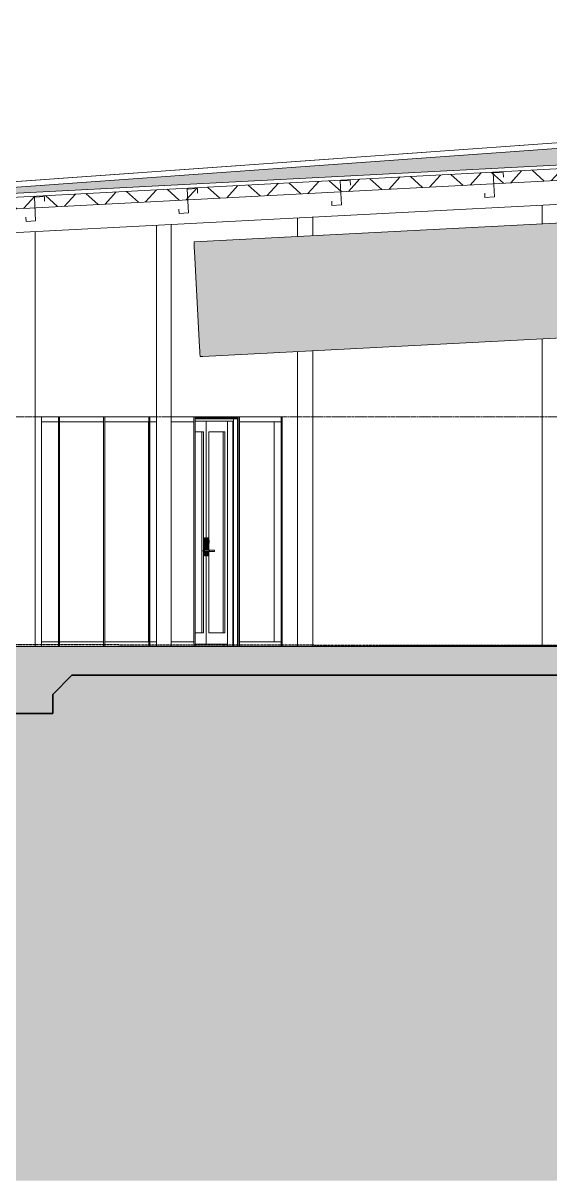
# Model space of a CAD drawing. Header units: millimetres. Extents: x 4237772 to 4686020, y -673 to 29459.
# Drawn here: x 4438824 to 4444325, y -382 to 11714 of the extents above; entities that cross this region are included whole.
import ezdxf

# ---------------------------------------------------------------- set-up
doc = ezdxf.new("R2010")
doc.units = ezdxf.units.MM
doc.linetypes.add('AEC_Center', pattern=[24, 12, -4, 4, -4])
doc.linetypes.add('Existing Ground', pattern=[4.5, 3, -1.5])
for name, color, linetype, lineweight in [('A-DETL', 90, 'Continuous', 18), ('A-DETL-GENF', 92, 'Continuous', 5), ('A-DOOR', 31, 'Continuous', 5), ('A-DOOR-FRAM', 31, 'Continuous', 5), ('A-DOOR-GLAZ', 31, 'Continuous', 5), ('A-FLOR', 192, 'Continuous', 5), ('A-FLOR-LEVL', 51, 'Continuous', 5), ('A-FLOR-PATT', 8, 'Continuous', 15), ('A-GENM', 13, 'Continuous', 5), ('A-GLAZ-CURT', 52, 'Continuous', 5), ('A-GLAZ-CWMG', 51, 'Continuous', 5), ('A-ROOF', 132, 'Continuous', 5), ('A-ROOF-PATT', 132, 'Continuous', 5), ('A-WALL', 113, 'Continuous', 5), ('S-COLS', 52, 'Continuous', 5)]:
    doc.layers.add(name, color=color, linetype=linetype, lineweight=lineweight)
pattern_1 = [(50, (4488880.5, 10654.8), (1457.472, -127.512), [152.4, -1676.4]), (355, (4488880.5, 10654.8), (-281.942, 1528.454), [121.92, -1341.12]), (100.451, (4489002, 10644.2), (1175.54, 1400.933), [129.52, -1424.72]), (46.184, (4488880.5, 11061.2), (2168.63, -336.34), [228.6, -2514.6]), (96.636, (4489061.3, 11033.2), (1899.22, 1979.42), [194.28, -2137.08]), (351.184, (4488880.5, 11061.2), (1899.24, 1979.4), [182.88, -2011.68]), (21, (4489083.7, 10959.6), (1212.915, -818.121), [152.4, -1676.4]), (326, (4489083.7, 10959.6), (494.417, 1473.504), [121.92, -1341.12]), (71.451, (4489184.8, 10891.4), (1707.337, 655.37), [129.52, -1424.72]), (37.5, (4488880.53, 10654.8), (24.7094, 676.44), [67.056, -1257.808, 67.056, -2640.584]), (37.5, (4488880.53, 10654.8), (24.7094, 676.44), [-1391.92, -1294.384, 67.056, -1279.144]), (7.5, (4488880.5, 10654.8), (534.558, 801.444), [67.056, -709.168, 67.056, -1740.408]), (7.5, (4488880.5, 10654.8), (534.558, 801.444), [-843.28, -1227.328, 67.056, -446.024]), (327.5, (4488427.4, 10654.8), (1084.7275, -45.831), [67.056, -440.944, 67.056, -3621.024]), (327.5, (4488427.4, 10654.8), (1084.7275, -45.831), [-575.056, -1517.904, 67.056, -2036.064]), (317.5, (4488224.2, 10654.8), (1185.035, 203.414), [67.056, -593.344, 67.056, -2479.04]), (317.5, (4488224.2, 10654.8), (1185.035, 203.414), [-727.456, -985.52, 67.056, -1426.464])]

# ---------------------------------------------------------------- blocks, each defined once
blk = doc.blocks.new('Mechanical - Condensers - Mechanical - Condensers-1249279-SECTION - GRIDS B1-B2')
at = {"layer": 'A-GENM'}
h = blk.add_hatch(color=256, dxfattribs=at)
h.paths.add_polyline_path([(4415037, 8330), (4436183, 9438), (4436183, 10891), (4436172, 10891), (4436172, 10439), (4414985, 9328), (4415005, 8948)])
h.paths.add_polyline_path([(4436717, 9466), (4437172, 9490), (4437172, 13590), (4461106, 13590), (4461106, 14590), (4437034, 14590), (4436717, 14562), (4436717, 9584)])
h.paths.add_polyline_path([(4436183, 10904), (4436183, 11333), (4436172, 11333), (4436172, 10904)])
h.paths.add_polyline_path([(4436183, 11345), (4436183, 14590), (4436172, 14590), (4436172, 11345)])
h.paths.add_polyline_path([(4475116, 13590), (4477374, 13590), (4477374, 14590), (4461306, 14590), (4461306, 13590), (4474992, 13590)])
blk.add_hatch(color=256, dxfattribs=at).paths.add_polyline_path([(4414985, 9328), (4436172, 10439), (4436075, 10534), (4414982, 9426), (4414982, 9415), (4414984, 9354)])
h = blk.add_hatch(color=256, dxfattribs=at)
h.paths.add_polyline_path([(4415045, 8230), (4436183, 9338), (4436183, 9438), (4415037, 8330), (4415044, 8233)])
h.paths.add_polyline_path([(4436717, 9366), (4437275, 9395), (4437251, 9416), (4437172, 9490), (4436717, 9466), (4436717, 9369)])
for p, q in [((4436075, 10534), (4414983, 9428)), ((4415037, 8330), (4414985, 9328)), ((4415072, 8230), (4436183, 9337)), ((4415072, 8230), (4415045, 8230))]:
    blk.add_line(p, q, dxfattribs=at)
for centre, start_param, end_param in [((4414988, 9328), 0, 1.569408), ((4415040, 8330), 1.569408, 3.140204)]:
    blk.add_ellipse(centre, major_axis=(-5.2, 99.9), ratio=0.026482, start_param=start_param, end_param=end_param, dxfattribs=at)
blk = doc.blocks.new('X_Door-Panel-Hinge-Standard - Standard-V303-SECTION - GRIDS B1-B2')
at = {"layer": 'A-DOOR'}
for p, q in [((4415107, 7555), (4415107, 6311)), ((4414991, 7445), (4415078, 7445)), ((4415078, 7445), (4415078, 5345)), ((4415107, 6306), (4415107, 6303)), ((4415107, 6281), (4415107, 6207)), ((4415107, 6191), (4415107, 5225)), ((4415078, 5345), (4414991, 5345)), ((4415107, 5225), (4414991, 5225))]:
    blk.add_line(p, q, dxfattribs=at)
at = {"layer": 'A-DOOR-GLAZ'}
blk.add_line((4415063, 5345), (4415063, 7445), dxfattribs=at)
blk = doc.blocks.new('X_Door-Panel-Hinge-Standard - Standard-V304-SECTION - GRIDS B1-B2')
at = {"layer": 'A-DOOR'}
for p, q in [((4415107, 6309), (4415107, 7555)), ((4415136, 6311), (4415136, 7445)), ((4415136, 7445), (4415301, 7445)), ((4415301, 7445), (4415301, 5345)), ((4415107, 6207), (4415107, 6283)), ((4415107, 5225), (4415107, 6191)), ((4415136, 6207), (4415136, 6281)), ((4415136, 5345), (4415136, 6191)), ((4415301, 5345), (4415136, 5345)), ((4415329, 5225), (4415107, 5225))]:
    blk.add_line(p, q, dxfattribs=at)
at = {"layer": 'A-DOOR-GLAZ'}
blk.add_line((4415286, 5345), (4415286, 7445), dxfattribs=at)
blk = doc.blocks.new('X_Door-Frame-Wood - Standard-2885437-SECTION - GRIDS B1-B2')
at = {"layer": 'A-DOOR-FRAM'}
for p, q in [((4415440, 7600), (4414991, 7600)), ((4414991, 7580), (4415435, 7580)), ((4414991, 7555), (4415385, 7555)), ((4415329, 5200), (4415329, 7555)), ((4415385, 7555), (4415385, 5200)), ((4415391, 5200), (4415391, 7580)), ((4415435, 7580), (4415435, 5200)), ((4415440, 5200), (4415440, 7600)), ((4415291, 5200), (4415291, 5225))]:
    blk.add_line(p, q, dxfattribs=at)
blk = doc.blocks.new('X_Door-Handle-Lockwood 4800 Series Lever - Standard-V305-SECTION - GRIDS B1-B2')
at = {"layer": 'A-DOOR'}
for p, q in [((4415101, 6335), (4415089, 6335)), ((4415089, 6335), (4415095, 6335)), ((4415089, 6207), (4415089, 6334)), ((4415107, 6313), (4415092, 6313)), ((4415100, 6334), (4415100, 6208)), ((4415106, 6335), (4415101, 6335)), ((4415101, 6291), (4415101, 6303)), ((4415104, 6303), (4415104, 6291)), ((4415107, 6311), (4415107, 6334)), ((4415107, 6303), (4415107, 6306)), ((4415109, 6291), (4415109, 6303)), ((4415087, 6208), (4415079, 6208)), ((4415079, 6192), (4415087, 6192)), ((4415089, 6198), (4415089, 6202)), ((4415089, 6151), (4415089, 6191)), ((4415092, 6281), (4415107, 6281)), ((4415100, 6208), (4415092, 6208)), ((4415092, 6192), (4415100, 6192)), ((4415100, 6191), (4415100, 6151)), ((4415112, 6208), (4415101, 6208)), ((4415101, 6192), (4415112, 6192)), ((4415107, 6207), (4415107, 6282)), ((4415107, 6151), (4415107, 6191)), ((4415132, 6208), (4415120, 6208)), ((4415120, 6192), (4415132, 6192)), ((4415089, 6150), (4415101, 6150)), ((4415095, 6150), (4415089, 6150)), ((4415101, 6150), (4415106, 6150))]:
    blk.add_line(p, q, dxfattribs=at)
at = {"layer": 'A-DOOR', "flags": 128}
for points in [[(4415120, 6208), (4415119, 6208), (4415119, 6208), (4415119, 6208), (4415118, 6208), (4415118, 6208), (4415117, 6208), (4415117, 6208), (4415116, 6208), (4415116, 6208), (4415115, 6208), (4415114, 6208), (4415114, 6208), (4415113, 6208), (4415112, 6208), (4415111, 6208), (4415111, 6208), (4415110, 6208), (4415109, 6208), (4415108, 6208), (4415107, 6208), (4415106, 6208), (4415105, 6208), (4415104, 6208), (4415103, 6208), (4415102, 6208), (4415101, 6208), (4415100, 6208), (4415099, 6208), (4415098, 6208), (4415097, 6208), (4415096, 6208), (4415095, 6208), (4415094, 6208), (4415092, 6208), (4415091, 6208), (4415090, 6208), (4415089, 6208), (4415088, 6208), (4415087, 6208), (4415087, 6208)], [(4415087, 6192), (4415088, 6192), (4415089, 6192), (4415090, 6192), (4415091, 6192), (4415092, 6192), (4415093, 6192), (4415094, 6192), (4415095, 6192), (4415097, 6192), (4415098, 6192), (4415099, 6192), (4415100, 6192), (4415101, 6192), (4415102, 6192), (4415103, 6192), (4415104, 6192), (4415105, 6192), (4415106, 6192), (4415107, 6192), (4415108, 6192), (4415109, 6192), (4415109, 6192), (4415110, 6192), (4415111, 6192), (4415112, 6192), (4415113, 6192), (4415113, 6192), (4415114, 6192), (4415115, 6192), (4415115, 6192), (4415116, 6192), (4415117, 6192), (4415117, 6192), (4415118, 6192), (4415118, 6192), (4415119, 6192), (4415119, 6192), (4415119, 6192), (4415120, 6192), (4415120, 6192)], [(4415112, 6208), (4415113, 6208), (4415114, 6208), (4415115, 6208), (4415116, 6208), (4415117, 6208), (4415118, 6208), (4415119, 6208), (4415120, 6208), (4415121, 6208), (4415122, 6208), (4415123, 6208), (4415124, 6208), (4415124, 6208), (4415125, 6208), (4415126, 6208), (4415127, 6208), (4415127, 6208), (4415128, 6208), (4415128, 6208), (4415129, 6208), (4415130, 6208), (4415130, 6208), (4415131, 6208), (4415131, 6208), (4415131, 6208), (4415132, 6208), (4415132, 6208), (4415132, 6208), (4415132, 6208), (4415133, 6208), (4415133, 6208), (4415133, 6208), (4415133, 6208)], [(4415133, 6192), (4415133, 6192), (4415133, 6192), (4415133, 6192), (4415132, 6192), (4415132, 6192), (4415132, 6192), (4415132, 6192), (4415131, 6192), (4415131, 6192), (4415131, 6192), (4415130, 6192), (4415130, 6192), (4415129, 6192), (4415129, 6192), (4415128, 6192), (4415127, 6192), (4415127, 6192), (4415126, 6192), (4415125, 6192), (4415125, 6192), (4415124, 6192), (4415123, 6192), (4415122, 6192), (4415121, 6192), (4415120, 6192), (4415119, 6192), (4415118, 6192), (4415117, 6192), (4415116, 6192), (4415116, 6192), (4415114, 6192), (4415113, 6192), (4415112, 6192), (4415112, 6192)], [(4415133, 6208), (4415133, 6208), (4415133, 6208), (4415133, 6208), (4415132, 6208), (4415132, 6208), (4415132, 6208), (4415132, 6208)], [(4415132, 6192), (4415132, 6192), (4415132, 6192), (4415133, 6192), (4415133, 6192), (4415133, 6192), (4415133, 6192)], [(4415133, 6208), (4415133, 6208), (4415133, 6208), (4415134, 6208), (4415134, 6208), (4415134, 6208), (4415135, 6208), (4415135, 6208), (4415135, 6208), (4415136, 6207), (4415136, 6207), (4415136, 6207), (4415136, 6207), (4415137, 6207), (4415137, 6207), (4415137, 6207), (4415137, 6206), (4415138, 6206), (4415138, 6206), (4415138, 6206), (4415138, 6206), (4415139, 6205), (4415139, 6205), (4415139, 6205), (4415139, 6205), (4415139, 6204), (4415140, 6204), (4415140, 6204), (4415140, 6203), (4415140, 6203), (4415140, 6203), (4415140, 6203), (4415140, 6202), (4415140, 6202), (4415141, 6202), (4415141, 6201), (4415141, 6201), (4415141, 6201), (4415141, 6200), (4415141, 6200), (4415141, 6200)], [(4415141, 6200), (4415141, 6200), (4415141, 6199), (4415141, 6199), (4415141, 6199), (4415141, 6198), (4415140, 6198), (4415140, 6198), (4415140, 6197), (4415140, 6197), (4415140, 6197), (4415140, 6197), (4415140, 6196), (4415140, 6196), (4415139, 6196), (4415139, 6195), (4415139, 6195), (4415139, 6195), (4415139, 6195), (4415139, 6194), (4415138, 6194), (4415138, 6194), (4415138, 6194), (4415138, 6194), (4415137, 6193), (4415137, 6193), (4415137, 6193), (4415136, 6193), (4415136, 6193), (4415136, 6193), (4415136, 6193), (4415135, 6192), (4415135, 6192), (4415135, 6192), (4415134, 6192), (4415134, 6192), (4415134, 6192), (4415133, 6192), (4415133, 6192), (4415133, 6192), (4415133, 6192)]]:
    blk.add_lwpolyline(points, dxfattribs=at)
at = {"layer": 'A-DOOR'}
for centre, major_axis, start_param, end_param in [((4415089, 6334), (0, 1), 0, 1.570796), ((4415095, 6334), (0, 1), 4.712389, 6.283185), ((4415101, 6334), (0, 1), 0, 1.570796), ((4415104, 6303), (0, 10), 5.759587, 7.853982), ((4415104, 6291), (0, 10), 1.570796, 3.665191), ((4415107, 6303), (0, 10), 4.712389, 7.853982), ((4415107, 6291), (0, 10), 1.570796, 4.712389), ((4415106, 6334), (0, 1), 4.712389, 6.021386), ((4415104, 6303), (0, 10), 4.712389, 4.974188), ((4415079, 6200), (0, 8), 4.712389, 7.853982), ((4415079, 6200), (0, 8), 1.570796, 4.712389), ((4415104, 6200), (0, 10), 5.497787, 6.806784), ((4415104, 6200), (0, 10), 2.659369, 3.926991), ((4415089, 6151), (0, 1), 1.570796, 3.141593), ((4415095, 6151), (0, 1), 3.141593, 4.712389), ((4415101, 6151), (0, 1), 1.570796, 3.141593), ((4415106, 6151), (0, 1), 3.141593, 4.712389)]:
    blk.add_ellipse(centre, major_axis=major_axis, ratio=0.241811, start_param=start_param, end_param=end_param, dxfattribs=at)
blk = doc.blocks.new('X_Door-Handle-Lockwood 4800 Series Lever - Standard-765406-SECTION - GRIDS B1-B2')
at = {"layer": 'A-DOOR'}
for p, q in [((4419736, 6335), (4419724, 6335)), ((4419724, 6335), (4419730, 6335)), ((4419724, 6207), (4419724, 6334)), ((4419742, 6313), (4419727, 6313)), ((4419735, 6334), (4419735, 6204)), ((4419741, 6335), (4419736, 6335)), ((4419736, 6291), (4419736, 6303)), ((4419740, 6303), (4419740, 6291)), ((4419742, 6310), (4419742, 6334)), ((4419744, 6291), (4419744, 6303)), ((4419724, 6151), (4419724, 6191)), ((4419727, 6281), (4419742, 6281)), ((4419747, 6208), (4419727, 6208)), ((4419727, 6192), (4419747, 6192)), ((4419735, 6196), (4419735, 6151)), ((4419742, 6207), (4419742, 6282)), ((4419742, 6151), (4419742, 6191)), ((4419773, 6208), (4419765, 6208)), ((4419765, 6192), (4419773, 6192)), ((4419792, 6208), (4419780, 6208)), ((4419780, 6192), (4419792, 6192)), ((4419724, 6150), (4419736, 6150)), ((4419730, 6150), (4419724, 6150)), ((4419736, 6150), (4419741, 6150))]:
    blk.add_line(p, q, dxfattribs=at)
at = {"layer": 'A-DOOR', "flags": 128}
for points in [[(4419780, 6208), (4419780, 6208), (4419779, 6208), (4419779, 6208), (4419779, 6208), (4419778, 6208), (4419778, 6208), (4419777, 6208), (4419777, 6208), (4419776, 6208), (4419775, 6208), (4419775, 6208), (4419774, 6208), (4419773, 6208), (4419773, 6208), (4419772, 6208), (4419771, 6208), (4419770, 6208), (4419769, 6208), (4419768, 6208), (4419767, 6208), (4419766, 6208), (4419765, 6208), (4419764, 6208), (4419763, 6208), (4419762, 6208), (4419761, 6208), (4419760, 6208), (4419759, 6208), (4419758, 6208), (4419757, 6208), (4419756, 6208), (4419755, 6208), (4419754, 6208), (4419753, 6208), (4419752, 6208), (4419751, 6208), (4419750, 6208), (4419749, 6208), (4419748, 6208), (4419747, 6208)], [(4419747, 6192), (4419748, 6192), (4419749, 6192), (4419750, 6192), (4419752, 6192), (4419753, 6192), (4419754, 6192), (4419755, 6192), (4419756, 6192), (4419757, 6192), (4419758, 6192), (4419759, 6192), (4419760, 6192), (4419761, 6192), (4419762, 6192), (4419763, 6192), (4419764, 6192), (4419765, 6192), (4419766, 6192), (4419767, 6192), (4419768, 6192), (4419769, 6192), (4419770, 6192), (4419771, 6192), (4419772, 6192), (4419772, 6192), (4419773, 6192), (4419774, 6192), (4419775, 6192), (4419775, 6192), (4419776, 6192), (4419776, 6192), (4419777, 6192), (4419778, 6192), (4419778, 6192), (4419779, 6192), (4419779, 6192), (4419779, 6192), (4419780, 6192), (4419780, 6192), (4419780, 6192)], [(4419773, 6208), (4419774, 6208), (4419775, 6208), (4419776, 6208), (4419777, 6208), (4419778, 6208), (4419779, 6208), (4419780, 6208), (4419781, 6208), (4419781, 6208), (4419782, 6208), (4419783, 6208), (4419784, 6208), (4419785, 6208), (4419786, 6208), (4419786, 6208), (4419787, 6208), (4419788, 6208), (4419788, 6208), (4419789, 6208), (4419789, 6208), (4419790, 6208), (4419790, 6208), (4419791, 6208), (4419791, 6208), (4419792, 6208), (4419792, 6208), (4419792, 6208), (4419793, 6208), (4419793, 6208), (4419793, 6208), (4419793, 6208), (4419793, 6208), (4419793, 6208)], [(4419793, 6192), (4419793, 6192), (4419793, 6192), (4419793, 6192), (4419793, 6192), (4419793, 6192), (4419792, 6192), (4419792, 6192), (4419792, 6192), (4419791, 6192), (4419791, 6192), (4419791, 6192), (4419790, 6192), (4419790, 6192), (4419789, 6192), (4419788, 6192), (4419788, 6192), (4419787, 6192), (4419786, 6192), (4419786, 6192), (4419785, 6192), (4419784, 6192), (4419783, 6192), (4419783, 6192), (4419782, 6192), (4419781, 6192), (4419780, 6192), (4419779, 6192), (4419778, 6192), (4419777, 6192), (4419776, 6192), (4419775, 6192), (4419774, 6192), (4419773, 6192), (4419773, 6192)], [(4419793, 6208), (4419793, 6208), (4419793, 6208), (4419793, 6208), (4419793, 6208), (4419793, 6208), (4419792, 6208), (4419792, 6208)], [(4419792, 6192), (4419793, 6192), (4419793, 6192), (4419793, 6192), (4419793, 6192), (4419793, 6192), (4419793, 6192)], [(4419793, 6208), (4419793, 6208), (4419794, 6208), (4419794, 6208), (4419794, 6208), (4419795, 6208), (4419795, 6208), (4419795, 6208), (4419796, 6208), (4419796, 6207), (4419796, 6207), (4419797, 6207), (4419797, 6207), (4419797, 6207), (4419797, 6207), (4419798, 6207), (4419798, 6206), (4419798, 6206), (4419798, 6206), (4419799, 6206), (4419799, 6206), (4419799, 6205), (4419799, 6205), (4419800, 6205), (4419800, 6205), (4419800, 6204), (4419800, 6204), (4419800, 6204), (4419800, 6203), (4419800, 6203), (4419801, 6203), (4419801, 6203), (4419801, 6202), (4419801, 6202), (4419801, 6202), (4419801, 6201), (4419801, 6201), (4419801, 6201), (4419801, 6200), (4419801, 6200), (4419801, 6200)], [(4419801, 6200), (4419801, 6200), (4419801, 6199), (4419801, 6199), (4419801, 6199), (4419801, 6198), (4419801, 6198), (4419801, 6198), (4419801, 6197), (4419801, 6197), (4419801, 6197), (4419800, 6197), (4419800, 6196), (4419800, 6196), (4419800, 6196), (4419800, 6195), (4419800, 6195), (4419799, 6195), (4419799, 6195), (4419799, 6194), (4419799, 6194), (4419798, 6194), (4419798, 6194), (4419798, 6194), (4419798, 6193), (4419797, 6193), (4419797, 6193), (4419797, 6193), (4419797, 6193), (4419796, 6193), (4419796, 6193), (4419796, 6192), (4419795, 6192), (4419795, 6192), (4419795, 6192), (4419795, 6192), (4419794, 6192), (4419794, 6192), (4419794, 6192), (4419793, 6192), (4419793, 6192)]]:
    blk.add_lwpolyline(points, dxfattribs=at)
at = {"layer": 'A-DOOR'}
for centre, major_axis, start_param, end_param in [((4419724, 6334), (0, 1), 0, 1.570796), ((4419730, 6334), (0, 1), 4.712389, 6.283185), ((4419736, 6334), (0, 1), 0, 1.570796), ((4419739, 6303), (0, 10), 5.759587, 7.853982), ((4419739, 6291), (0, 10), 1.570796, 3.665191), ((4419742, 6303), (0, 10), 4.712389, 7.853982), ((4419739, 6303), (0, 10), 5.235988, 5.497787), ((4419742, 6291), (0, 10), 1.570796, 4.712389), ((4419741, 6334), (0, 1), 4.712389, 6.021386), ((4419739, 6200), (0, 10), 5.497787, 7.330383), ((4419739, 6200), (0, 10), 2.094395, 2.617994), ((4419739, 6200), (0, 10), 2.659369, 3.926991), ((4419765, 6200), (0, 8), 5.759587, 6.806784), ((4419765, 6200), (0, 8), 2.617994, 3.665191), ((4419724, 6151), (0, 1), 1.570796, 3.141593), ((4419730, 6151), (0, 1), 3.141593, 4.712389), ((4419736, 6151), (0, 1), 1.570796, 3.141593), ((4419741, 6151), (0, 1), 3.141593, 4.712389)]:
    blk.add_ellipse(centre, major_axis=major_axis, ratio=0.241811, start_param=start_param, end_param=end_param, dxfattribs=at)
blk = doc.blocks.new('System Panel - Glazed-1459856-SECTION - GRIDS B1-B2')
at = {"layer": 'A-GLAZ-CURT'}
blk.add_line((4415817, 5250), (4415817, 7550), dxfattribs=at)
blk = doc.blocks.new('Rectangular Mullion - 50x100mm-1459854-SECTION - GRIDS B1-B2')
at = {"layer": 'A-GLAZ-CWMG'}
for p, q in [((4415454, 7550), (4415454, 7600)), ((4415889, 7600), (4415454, 7600)), ((4415454, 7550), (4415889, 7550)), ((4415889, 7600), (4415889, 7550))]:
    blk.add_line(p, q, dxfattribs=at)
blk = doc.blocks.new('Rectangular Mullion - 50x100mm-1459855-SECTION - GRIDS B1-B2')
at = {"layer": 'A-GLAZ-CWMG'}
for p, q in [((4415454, 5200), (4415454, 5250)), ((4415889, 5250), (4415454, 5250)), ((4415889, 5250), (4415889, 5200))]:
    blk.add_line(p, q, dxfattribs=at)
blk = doc.blocks.new('Rectangular Mullion - 50x100mm-V306-SECTION - GRIDS B1-B2')
at = {"layer": 'A-GLAZ-CWMG'}
for p, q in [((4415889, 7600), (4415901, 7600)), ((4415889, 7600), (4415889, 5200)), ((4415901, 5200), (4415901, 7600))]:
    blk.add_line(p, q, dxfattribs=at)
blk = doc.blocks.new('Rectangular Mullion - 50x100mm-1425435-SECTION - GRIDS B1-B2')
at = {"layer": 'A-GLAZ-CWMG'}
for p, q in [((4415442, 7600), (4415454, 7600)), ((4415442, 7600), (4415442, 5200)), ((4415454, 5200), (4415454, 7600))]:
    blk.add_line(p, q, dxfattribs=at)
blk = doc.blocks.new('System Panel - Glazed-V307-SECTION - GRIDS B1-B2')
at = {"layer": 'A-GLAZ-CURT'}
blk.add_line((4414978.0733, 5250), (4414978.0733, 7550), dxfattribs=at)
blk = doc.blocks.new('System Panel - Glazed-1460054-SECTION - GRIDS B1-B2')
at = {"layer": 'A-GLAZ-CURT'}
blk.add_line((4413563, 5250), (4413563, 7550), dxfattribs=at)
blk = doc.blocks.new('Rectangular Mullion - 50x100mm-1460052-SECTION - GRIDS B1-B2')
at = {"layer": 'A-GLAZ-CWMG'}
for p, q in [((4413564, 7600), (4413388, 7600)), ((4413564, 7550), (4413388, 7550)), ((4413564, 7600), (4413564, 7550))]:
    blk.add_line(p, q, dxfattribs=at)
blk = doc.blocks.new('Rectangular Mullion - 50x100mm-V308-SECTION - GRIDS B1-B2')
at = {"layer": 'A-GLAZ-CWMG'}
for p, q in [((4414519, 7550), (4414519, 7600)), ((4414588, 7600), (4414519, 7600)), ((4414588, 7550), (4414519, 7550)), ((4414979, 7600), (4414742, 7600)), ((4414979, 7550), (4414742, 7550)), ((4414979, 7600), (4414979, 7550))]:
    blk.add_line(p, q, dxfattribs=at)
blk = doc.blocks.new('Rectangular Mullion - 50x100mm-V309-SECTION - GRIDS B1-B2')
at = {"layer": 'A-GLAZ-CWMG'}
for p, q in [((4414048, 7550), (4414048, 7600)), ((4414507, 7600), (4414048, 7600)), ((4414507, 7550), (4414048, 7550)), ((4414507, 7600), (4414507, 7550))]:
    blk.add_line(p, q, dxfattribs=at)
blk = doc.blocks.new('Rectangular Mullion - 50x100mm-V310-SECTION - GRIDS B1-B2')
at = {"layer": 'A-GLAZ-CWMG'}
for p, q in [((4414519, 5200), (4414519, 5250)), ((4414519, 5250), (4414588, 5250)), ((4414742, 5250), (4414979, 5250)), ((4414979, 5250), (4414979, 5200))]:
    blk.add_line(p, q, dxfattribs=at)
blk = doc.blocks.new('Rectangular Mullion - 50x100mm-V311-SECTION - GRIDS B1-B2')
at = {"layer": 'A-GLAZ-CWMG'}
for p, q in [((4414048, 5200), (4414048, 5250)), ((4414048, 5250), (4414507, 5250)), ((4414507, 5250), (4414507, 5200))]:
    blk.add_line(p, q, dxfattribs=at)
blk = doc.blocks.new('Rectangular Mullion - 50x100mm-1460053-SECTION - GRIDS B1-B2')
at = {"layer": 'A-GLAZ-CWMG'}
for p, q in [((4413388, 5250), (4413564, 5250)), ((4413564, 5250), (4413564, 5200))]:
    blk.add_line(p, q, dxfattribs=at)
blk = doc.blocks.new('Rectangular Mullion - 50x100mm-V312-SECTION - GRIDS B1-B2')
at = {"layer": 'A-GLAZ-CWMG'}
for p, q in [((4414979, 7600), (4414991, 7600)), ((4414979, 5200), (4414979, 7600)), ((4414991, 5200), (4414991, 7600))]:
    blk.add_line(p, q, dxfattribs=at)
blk = doc.blocks.new('Rectangular Mullion - 50x100mm-V313-SECTION - GRIDS B1-B2')
at = {"layer": 'A-GLAZ-CWMG'}
for p, q in [((4414507, 7600), (4414519, 7600)), ((4414507, 7600), (4414507, 5200)), ((4414519, 7600), (4414519, 5200))]:
    blk.add_line(p, q, dxfattribs=at)
blk = doc.blocks.new('GT01 - GT01-2642391-SECTION - GRIDS B1-B2')
at = {"layer": 'A-GENM'}
for p, q in [((4409877, 9825), (4428941, 11195)), ((4409879, 9825), (4428943, 11195))]:
    blk.add_line(p, q, dxfattribs=at)

msp = doc.modelspace()

# ---------------------------------------------------------------- hatches: boundary and pattern name
at = {"layer": 'A-DETL-GENF'}
h = msp.add_hatch(dxfattribs=at)
h.set_pattern_fill('FP_273', color=9, style=0, pattern_type=2)
h.set_pattern_definition([(135, (4488880.53, 10743.2), (-707.1068, 6e-14), [500, -500]), (135, (4489013.1, 10875.77), (-707.1068, 6e-14), [500, -500]), (135, (4489145.7, 11008.35), (-707.1068, 6e-14), [500, -500]), (45, (4488880.53, 10654.8), (0, 707.1068), [500, -500]), (45, (4489013.1, 10522.2), (0, 707.1068), [500, -500]), (45, (4489145.7, 10389.63), (0, 707.1068), [500, -500])])
h.paths.add_polyline_path([(4400513, -382), (4527224, -382), (4527224, 2941), (4525289, 2998), (4520574, 3582), (4516830, 3728), (4514991, 4625), (4505408, 5200), (4505199, 5200), (4505199, 4300), (4502799, 4301), (4502799, 4590), (4502489, 4900), (4487933, 4900), (4487733, 4700), (4487733, 4500), (4485933, 4500), (4485933, 4700), (4485733, 4900), (4463883, 4900), (4463583, 4600), (4463583, 4300), (4460575, 4300), (4460575, 4600), (4460275, 4900), (4439333, 4900), (4439133, 4700), (4439133, 4500), (4437655, 4500), (4437655, 5200), (4416718, 5200), (4413271, 4899), (4412951, 4783), (4410365, 4513), (4409925, 4513), (4407864, 4914), (4405717, 4950), (4400513, 4950), (4400513, -287)])
h = msp.add_hatch(dxfattribs=at)
h.set_pattern_fill('FP_182', style=0, pattern_type=2)
h.set_pattern_definition(pattern_1)
h.paths.add_polyline_path([(4502971, 4300), (4505199, 4300), (4505198, 5200), (4502499, 5200), (4502499, 4890), (4502799, 4590), (4502799, 4300)])
h.paths.add_polyline_path([(4462384, 4300), (4463583, 4300), (4463583, 4600), (4463883, 4900), (4463883, 5200), (4460275, 5200), (4460275, 4900), (4460575, 4600), (4460575, 4300), (4461889, 4300)])
h.paths.add_polyline_path([(4487733, 4500), (4487733, 4700), (4487933, 4900), (4488143, 4900), (4488143, 5200), (4485523, 5200), (4485523, 4900), (4485733, 4900), (4485933, 4700), (4485933, 4500), (4487627, 4500)])
h.paths.add_polyline_path([(4439133, 4500), (4439133, 4700), (4439333, 4900), (4439433, 4900), (4439433, 5200), (4437655, 5200), (4437655, 4500), (4439120, 4500)])
at = {"layer": 'A-FLOR-PATT', "lineweight": 5}
h = msp.add_hatch(dxfattribs=at)
h.set_pattern_fill('FP_182', color=256, style=0, pattern_type=2)
h.set_pattern_definition(pattern_1)
h.paths.add_polyline_path([(4439433, 4900), (4460275, 4900), (4460275, 5200), (4439433, 5200), (4439433, 4919)])
h.paths.add_polyline_path([(4502499, 4900), (4502499, 5200), (4488143, 5200), (4488143, 4900), (4502489, 4900)])
h.paths.add_polyline_path([(4485523, 4900), (4485523, 5200), (4463883, 5200), (4463883, 4900), (4485152, 4900)])
h = msp.add_hatch(dxfattribs=at)
h.set_pattern_fill('FP_182', color=256, style=0, pattern_type=2)
h.set_pattern_definition(pattern_1)
h.paths.add_polyline_path([(4439433, 4900), (4460275, 4900), (4460275, 5200), (4439433, 5200), (4439433, 4919)])
h.paths.add_polyline_path([(4502499, 4900), (4502499, 5200), (4488143, 5200), (4488143, 4900), (4502489, 4900)])
h.paths.add_polyline_path([(4485523, 4900), (4485523, 5200), (4463883, 5200), (4463883, 4900), (4485152, 4900)])
at = {"layer": 'A-ROOF-PATT'}
h = msp.add_hatch(dxfattribs=at)
h.set_pattern_fill('FP_187', color=256, style=0, pattern_type=2)
h.set_pattern_definition([(3.013, (37691.9309, -226018.123), (-31.18210451525, -1.0529e-05), [])])
h.paths.add_polyline_path([(4446823, 10372), (4446831, 10372), (4446832, 10369), (4446837, 10370), (4446837, 10373), (4446822, 10372)])
h.paths.add_polyline_path([(4447461, 10390), (4447461, 10390), (4447461, 10426)])
h.paths.add_polyline_path([(4435506, 9767), (4446705, 10351), (4446710, 10360), (4446785, 10367), (4446785, 10370), (4446801, 10373), (4446800, 10383), (4446826, 10384), (4446827, 10373), (4446853, 10374), (4446853, 10370), (4446923, 10374), (4446927, 10363), (4447461, 10390), (4447463, 10427), (4447531, 10432), (4447531, 10434), (4447580, 10434), (4447580, 10434), (4447680, 10437), (4447681, 10432), (4447684, 10402), (4461505, 11123), (4461703, 11189), (4461703, 11217), (4461413, 11202), (4461413, 11495), (4461113, 11480), (4461111, 11278), (4460817, 11227), (4460804, 11228), (4460789, 11236), (4460779, 11245), (4460772, 11256), (4460768, 11268), (4460767, 11281), (4460770, 11294), (4460775, 11304), (4460786, 11315), (4460797, 11322), (4460815, 11327), (4461013, 11362), (4461013, 11474), (4456579, 11241), (4456599, 11194), (4456642, 11196), (4456642, 11190), (4456526, 11181), (4456525, 11187), (4456506, 11233), (4456436, 11229), (4456420, 11178), (4456307, 11170), (4456306, 11176), (4456349, 11180), (4456366, 11229), (4456348, 11229), (4455706, 11195), (4455708, 11174), (4455697, 11175), (4455696, 11175), (4455694, 11175), (4455694, 11194), (4454962, 11155), (4454965, 11107), (4454955, 11108), (4454954, 11108), (4454952, 11108), (4454950, 11155), (4454421, 11126), (4454221, 11106), (4454219, 11104), (4454221, 11057), (4454222, 11040), (4454212, 11041), (4454211, 11041), (4454209, 11041), (4454206, 11096), (4454207, 11103), (4454209, 11103), (4454208, 11104), (4454203, 11105), (4454198, 11106), (4453478, 11039), (4453476, 11037), (4453478, 10990), (4453479, 10973), (4453469, 10974), (4453468, 10975), (4453466, 10974), (4453463, 11029), (4453464, 11036), (4453466, 11036), (4453466, 11038), (4453460, 11038), (4453456, 11039), (4452736, 10972), (4452733, 10970), (4452735, 10923), (4452737, 10907), (4452726, 10907), (4452726, 10908), (4452723, 10908), (4452721, 10963), (4452721, 10970), (4452723, 10970), (4452723, 10971), (4452718, 10972), (4452713, 10972), (4451993, 10905), (4451990, 10903), (4451992, 10856), (4451994, 10840), (4451984, 10840), (4451983, 10841), (4451980, 10841), (4451978, 10896), (4451979, 10903), (4451980, 10903), (4451980, 10904), (4451975, 10905), (4451970, 10905), (4451250, 10839), (4451248, 10837), (4451250, 10789), (4451251, 10773), (4451241, 10774), (4451240, 10774), (4451238, 10774), (4451235, 10829), (4451236, 10836), (4451237, 10836), (4451237, 10837), (4451232, 10838), (4451227, 10839), (4450507, 10772), (4450505, 10770), (4450507, 10722), (4450508, 10706), (4450498, 10707), (4450497, 10707), (4450495, 10707), (4450492, 10762), (4450493, 10769), (4450495, 10769), (4450495, 10770), (4450489, 10771), (4450485, 10772), (4449764, 10705), (4449762, 10703), (4449764, 10656), (4449766, 10639), (4449755, 10640), (4449755, 10640), (4449752, 10640), (4449750, 10695), (4449750, 10702), (4449752, 10702), (4449752, 10703), (4449746, 10704), (4449742, 10705), (4449022, 10638), (4449019, 10636), (4449021, 10589), (4449023, 10572), (4449012, 10573), (4449012, 10574), (4449009, 10573), (4449007, 10628), (4449008, 10635), (4449009, 10635), (4449009, 10637), (4449004, 10637), (4448999, 10638), (4448279, 10571), (4448277, 10569), (4448279, 10512), (4448280, 10506), (4448270, 10507), (4448269, 10507), (4448267, 10509), (4448264, 10562), (4448265, 10569), (4448266, 10569), (4448266, 10570), (4448261, 10570), (4448256, 10571), (4447536, 10504), (4447534, 10502), (4447536, 10455), (4447537, 10439), (4447527, 10439), (4447526, 10440), (4447524, 10440), (4447521, 10495), (4447522, 10502), (4447524, 10502), (4447524, 10503), (4447518, 10504), (4447513, 10508), (4447513, 10511), (4447524, 10516), (4447538, 10515), (4447540, 10515), (4448262, 10582), (4448264, 10583), (4448280, 10582), (4448283, 10582), (4449006, 10648), (4449007, 10649), (4449023, 10649), (4449026, 10649), (4449747, 10716), (4449750, 10716), (4449766, 10716), (4449769, 10715), (4450490, 10782), (4450492, 10783), (4450509, 10783), (4450511, 10782), (4451233, 10849), (4451235, 10850), (4451251, 10850), (4451254, 10849), (4451976, 10916), (4451978, 10917), (4451994, 10916), (4451997, 10916), (4452718, 10983), (4452721, 10984), (4452737, 10983), (4452740, 10983), (4453461, 11050), (4453463, 11050), (4453480, 11050), (4453483, 11050), (4453969, 11094), (4435680, 9779)])
h.paths.add_polyline_path([(4446779, 10355), (4446851, 10360), (4446850, 10364), (4446780, 10360), (4446779, 10357)])
h.paths.add_polyline_path([(4446805, 10372), (4446807, 10374), (4446805, 10373)])
h.paths.add_polyline_path([(4446782, 10373), (4446782, 10393), (4446777, 10393), (4446787, 10440), (4446792, 10440), (4446797, 10391), (4446799, 10374), (4446785, 10373)])
h.paths.add_polyline_path([(4446800, 10385), (4446803, 10389), (4446811, 10392), (4446827, 10386), (4446803, 10385)])
h.paths.add_polyline_path([(4447531, 10434), (4447588, 10437), (4447535, 10434)])
h.paths.add_polyline_path([(4448198, 10438), (4448198, 10441), (4448204, 10444), (4448204, 10452), (4448205, 10494), (4448274, 10499), (4448274, 10501), (4448331, 10504), (4448323, 10503), (4448323, 10501), (4448423, 10504), (4448425, 10481), (4448427, 10455), (4448427, 10454), (4448427, 10451), (4448204, 10439)])
h.paths.add_polyline_path([(4447561, 10439), (4447561, 10446), (4447581, 10447), (4447582, 10440), (4447561, 10439)])
h.paths.add_polyline_path([(4447561, 10453), (4447567, 10456), (4447568, 10455), (4447565, 10454)])
h.paths.add_polyline_path([(4447564, 10450), (4447564, 10453), (4447568, 10454), (4447570, 10456), (4447575, 10456), (4447579, 10452), (4447577, 10450), (4447568, 10450)])
h.paths.add_polyline_path([(4448941, 10505), (4448941, 10508), (4448947, 10511), (4448947, 10519), (4448948, 10561), (4449017, 10565), (4449017, 10568), (4449074, 10571), (4449066, 10570), (4449066, 10568), (4449166, 10571), (4449167, 10561), (4449170, 10522), (4449170, 10520), (4449170, 10518), (4448949, 10506)])
h.paths.add_polyline_path([(4448304, 10506), (4448303, 10513), (4448324, 10512), (4448325, 10507), (4448304, 10506)])
h.paths.add_polyline_path([(4448304, 10520), (4448310, 10523), (4448311, 10522), (4448308, 10521)])
h.paths.add_polyline_path([(4448307, 10516), (4448307, 10520), (4448311, 10521), (4448313, 10523), (4448318, 10523), (4448321, 10519), (4448320, 10517), (4448311, 10517)])
h.paths.add_polyline_path([(4449684, 10572), (4449684, 10575), (4449690, 10578), (4449690, 10586), (4449691, 10628), (4449760, 10632), (4449760, 10635), (4449816, 10638), (4449808, 10637), (4449809, 10635), (4449909, 10638), (4449909, 10627), (4449913, 10588), (4449913, 10587), (4449913, 10585), (4449689, 10572)])
h.paths.add_polyline_path([(4449046, 10572), (4449046, 10580), (4449067, 10581), (4449067, 10574), (4449047, 10572)])
h.paths.add_polyline_path([(4449047, 10587), (4449053, 10589), (4449054, 10589), (4449051, 10588)])
h.paths.add_polyline_path([(4449049, 10583), (4449049, 10587), (4449054, 10588), (4449056, 10589), (4449061, 10589), (4449064, 10586), (4449063, 10584), (4449054, 10583)])
h.paths.add_polyline_path([(4450427, 10639), (4450427, 10642), (4450433, 10645), (4450433, 10653), (4450434, 10695), (4450502, 10699), (4450502, 10701), (4450559, 10705), (4450551, 10704), (4450551, 10702), (4450651, 10704), (4450652, 10694), (4450656, 10655), (4450656, 10654), (4450656, 10652), (4450485, 10642)])
h.paths.add_polyline_path([(4449789, 10639), (4449789, 10647), (4449810, 10648), (4449810, 10640), (4449790, 10639)])
h.paths.add_polyline_path([(4449790, 10654), (4449796, 10656), (4449797, 10655), (4449794, 10655)])
h.paths.add_polyline_path([(4449792, 10650), (4449792, 10653), (4449797, 10655), (4449799, 10656), (4449803, 10656), (4449807, 10653), (4449806, 10651), (4449797, 10650)])
h.paths.add_polyline_path([(4451170, 10706), (4451169, 10709), (4451176, 10712), (4451175, 10720), (4451177, 10761), (4451245, 10766), (4451247, 10768), (4451302, 10772), (4451294, 10771), (4451294, 10768), (4451394, 10771), (4451395, 10761), (4451399, 10722), (4451398, 10721), (4451398, 10719), (4451175, 10706)])
h.paths.add_polyline_path([(4450532, 10706), (4450532, 10714), (4450553, 10714), (4450553, 10707), (4450532, 10706)])
h.paths.add_polyline_path([(4450532, 10721), (4450539, 10723), (4450539, 10722), (4450536, 10722)])
h.paths.add_polyline_path([(4450535, 10717), (4450532, 10721), (4450539, 10722), (4450541, 10723), (4450546, 10723), (4450550, 10720), (4450548, 10718), (4450539, 10717)])
h.paths.add_polyline_path([(4451912, 10773), (4451912, 10776), (4451918, 10778), (4451918, 10786), (4451919, 10828), (4451988, 10833), (4451989, 10835), (4452045, 10838), (4452037, 10838), (4452037, 10835), (4452137, 10838), (4452138, 10828), (4452141, 10789), (4452141, 10788), (4452141, 10786), (4451917, 10773)])
h.paths.add_polyline_path([(4451275, 10773), (4451274, 10780), (4451295, 10781), (4451296, 10774), (4451275, 10773)])
h.paths.add_polyline_path([(4451275, 10788), (4451281, 10790), (4451282, 10789), (4451279, 10788)])
h.paths.add_polyline_path([(4451278, 10784), (4451278, 10787), (4451282, 10788), (4451284, 10790), (4451289, 10790), (4451292, 10786), (4451291, 10784), (4451282, 10784)])
h.paths.add_polyline_path([(4452655, 10839), (4452655, 10842), (4452661, 10845), (4452661, 10856), (4452662, 10895), (4452731, 10900), (4452732, 10902), (4452787, 10905), (4452779, 10904), (4452780, 10902), (4452880, 10905), (4452881, 10895), (4452884, 10856), (4452884, 10855), (4452884, 10852), (4452660, 10840)])
h.paths.add_polyline_path([(4452018, 10840), (4452017, 10847), (4452038, 10848), (4452038, 10841), (4452018, 10840)])
h.paths.add_polyline_path([(4452018, 10854), (4452023, 10858), (4452025, 10856), (4452022, 10855)])
h.paths.add_polyline_path([(4452020, 10851), (4452020, 10854), (4452025, 10855), (4452026, 10856), (4452029, 10858), (4452035, 10853), (4452034, 10851), (4452025, 10851)])
h.paths.add_polyline_path([(4453398, 10906), (4453398, 10909), (4453404, 10912), (4453404, 10920), (4453405, 10962), (4453473, 10966), (4453474, 10969), (4453530, 10972), (4453522, 10971), (4453522, 10969), (4453622, 10972), (4453623, 10962), (4453627, 10923), (4453627, 10922), (4453627, 10919), (4453403, 10907)])
h.paths.add_polyline_path([(4452760, 10907), (4452760, 10914), (4452781, 10914), (4452781, 10908), (4452761, 10907)])
h.paths.add_polyline_path([(4452761, 10921), (4452767, 10924), (4452767, 10923), (4452765, 10922)])
h.paths.add_polyline_path([(4452763, 10917), (4452761, 10921), (4452768, 10922), (4452770, 10924), (4452774, 10924), (4452778, 10920), (4452777, 10918), (4452768, 10918)])
h.paths.add_polyline_path([(4454141, 10973), (4454141, 10976), (4454147, 10979), (4454146, 10987), (4454148, 11029), (4454216, 11033), (4454217, 11036), (4454273, 11039), (4454265, 11038), (4454265, 11036), (4454365, 11039), (4454366, 11028), (4454370, 10989), (4454369, 10988), (4454369, 10986), (4454146, 10973)])
h.paths.add_polyline_path([(4453503, 10973), (4453503, 10981), (4453524, 10982), (4453524, 10975), (4453503, 10973)])
h.paths.add_polyline_path([(4453503, 10988), (4453510, 10990), (4453510, 10990), (4453507, 10989)])
h.paths.add_polyline_path([(4453506, 10984), (4453506, 10988), (4453510, 10989), (4453512, 10990), (4453517, 10990), (4453521, 10987), (4453520, 10985), (4453511, 10984)])
h.paths.add_polyline_path([(4454883, 11040), (4454883, 11043), (4454889, 11046), (4454889, 11068), (4454890, 11096), (4454959, 11100), (4454959, 11102), (4455016, 11106), (4455008, 11105), (4455008, 11103), (4455108, 11106), (4455109, 11095), (4455112, 11056), (4455112, 11055), (4455112, 11053), (4454888, 11040)])
h.paths.add_polyline_path([(4454246, 11040), (4454245, 11048), (4454266, 11049), (4454267, 11041), (4454246, 11040)])
h.paths.add_polyline_path([(4454246, 11055), (4454252, 11057), (4454253, 11056), (4454250, 11056)])
h.paths.add_polyline_path([(4454249, 11051), (4454249, 11054), (4454253, 11056), (4454255, 11057), (4454260, 11057), (4454264, 11054), (4454262, 11052), (4454253, 11051)])
h.paths.add_polyline_path([(4455626, 11107), (4455626, 11110), (4455632, 11113), (4455632, 11121), (4455633, 11162), (4455702, 11167), (4455702, 11169), (4455758, 11173), (4455751, 11172), (4455751, 11169), (4455851, 11172), (4455853, 11152), (4455855, 11123), (4455855, 11122), (4455855, 11120), (4455631, 11107)])
h.paths.add_polyline_path([(4454989, 11107), (4454988, 11115), (4455009, 11115), (4455010, 11108), (4454989, 11107)])
h.paths.add_polyline_path([(4454989, 11122), (4454995, 11124), (4454996, 11123), (4454993, 11123)])
h.paths.add_polyline_path([(4454992, 11118), (4454989, 11122), (4454996, 11123), (4454998, 11124), (4455003, 11124), (4455006, 11121), (4455005, 11119), (4454996, 11118)])
h.paths.add_polyline_path([(4455731, 11174), (4455731, 11181), (4455752, 11182), (4455752, 11175), (4455732, 11174)])
h.paths.add_polyline_path([(4455732, 11189), (4455738, 11191), (4455738, 11190), (4455736, 11189)])
h.paths.add_polyline_path([(4455734, 11185), (4455732, 11189), (4455739, 11189), (4455741, 11191), (4455746, 11191), (4455749, 11187), (4455748, 11185), (4455739, 11185)])
h.paths.add_polyline_path([(4462929, 11280), (4467173, 11504), (4466984, 11504), (4466984, 11494), (4462929, 11281)])
h = msp.add_hatch(dxfattribs=at)
h.set_pattern_fill('FP_186', color=256, angle=225, style=0, pattern_type=2)
h.set_pattern_definition([(47.987, (4488880.53, 10654.8), (-222.8979, 200.7898), []), (137.987, (4488880.53, 10654.8), (-200.7898, -222.8979), [])])
h.paths.add_polyline_path([(4435506, 9606), (4461505, 10963), (4461505, 11083), (4446986, 10324), (4446986, 10321), (4446870, 10312), (4446868, 10319), (4446766, 10313), (4446766, 10310), (4446651, 10301), (4446650, 10307), (4446650, 10308), (4435506, 9727)])

# ---------------------------------------------------------------- linework, layer by layer
at = {"layer": 'A-DETL', "lineweight": 13}
for p, q in [((4442241, 10070), (4442136, 10065)), ((4442136, 10065), (4442149, 9815)), ((4442241, 10070), (4442244, 10021)), ((4443839, 10154), (4443734, 10149)), ((4443734, 10149), (4443747, 9899)), ((4443839, 10154), (4443842, 10104)), ((4440643, 9987), (4440538, 9981)), ((4440538, 9981), (4440552, 9732)), ((4440643, 9987), (4440646, 9937)), ((4443647, 9894), (4443645, 9939)), ((4439046, 9903), (4438941, 9897)), ((4438941, 9897), (4438954, 9648)), ((4439046, 9903), (4439048, 9853)), ((4442049, 9810), (4442047, 9855)), ((4442149, 9815), (4442049, 9810)), ((4443747, 9899), (4443647, 9894)), ((4438854, 9643), (4438852, 9688)), ((4440452, 9726), (4440449, 9771)), ((4440552, 9732), (4440452, 9726)), ((4438954, 9648), (4438854, 9643))]:
    msp.add_line(p, q, dxfattribs=at)
at = {"layer": 'A-DETL', "linetype": 'Existing Ground', "lineweight": 25}
for p, q in [((4442545, 5212), (4431993, 5230)), ((4449669, 5212), (4442545, 5212)), ((4442545, 5212), (4449669, 5212))]:
    msp.add_line(p, q, dxfattribs=at)
at = {"layer": 'A-DETL', "lineweight": 15}
msp.add_line((4439433, 5200), (4437655, 5200), dxfattribs=at)
at = {"layer": 'A-DETL', "lineweight": 35}
for p, q in [((4439133, 4700), (4439333, 4900)), ((4439333, 4900), (4439433, 4900)), ((4460275, 4900), (4439433, 4900)), ((4439133, 4500), (4439133, 4700)), ((4437655, 4500), (4439133, 4500))]:
    msp.add_line(p, q, dxfattribs=at)
at = {"layer": 'A-FLOR', "lineweight": 15}
msp.add_line((4460275, 5200), (4439433, 5200), dxfattribs=at)
at = {"layer": 'A-FLOR-LEVL', "linetype": 'AEC_Center'}
for p, q in [((4392627, 7600), (4531898, 7600)), ((4392627, 5200), (4531898, 5200))]:
    msp.add_line(p, q, dxfattribs=at)
at = {"layer": 'A-ROOF'}
for p, q in [((4453977, 11094), (4435506, 9767)), ((4435506, 9606), (4461505, 10963)), ((4435506, 9727), (4446680, 10310))]:
    msp.add_line(p, q, dxfattribs=at)
at = {"layer": 'A-ROOF', "lineweight": 15}
for p, q in [((4437833, 9477), (4461505, 10713)), ((4446705, 10351), (4435506, 9767))]:
    msp.add_line(p, q, dxfattribs=at)
at = {"layer": 'A-WALL'}
for p, q in [((4439016, 7600), (4438949, 7600)), ((4439016, 5200), (4439016, 7600)), ((4441067, 7600), (4440618, 7600)), ((4440618, 7590), (4441065, 7590)), ((4441065, 7590), (4441065, 5200)), ((4441067, 5200), (4441067, 7600))]:
    msp.add_line(p, q, dxfattribs=at)
at = {"layer": 'S-COLS'}
for p, q in [((4444245, 9812), (4444245, 9619)), ((4441688, 9679), (4441688, 9485)), ((4441849, 9493), (4441849, 9687)), ((4440215, 9602), (4440215, 5200)), ((4440369, 5200), (4440369, 9610)), ((4438949, 5200), (4438949, 9536)), ((4444245, 8416), (4444245, 5200)), ((4441688, 8282), (4441688, 5200)), ((4441849, 5200), (4441849, 8290))]:
    msp.add_line(p, q, dxfattribs=at)

# ---------------------------------------------------------------- block references
at = {"layer": 'A-DOOR'}
for name, p in [('X_Door-Frame-Wood - Standard-2885437-SECTION - GRIDS B1-B2', (25628, 0)), ('X_Door-Panel-Hinge-Standard - Standard-V303-SECTION - GRIDS B1-B2', (25628, 0)), ('X_Door-Panel-Hinge-Standard - Standard-V304-SECTION - GRIDS B1-B2', (25628, 0)), ('X_Door-Handle-Lockwood 4800 Series Lever - Standard-V305-SECTION - GRIDS B1-B2', (25628, 0)), ('X_Door-Handle-Lockwood 4800 Series Lever - Standard-765406-SECTION - GRIDS B1-B2', (21022, 0))]:
    msp.add_blockref(name, p, dxfattribs=at)
at = {"layer": 'A-GENM'}
for name in ['Mechanical - Condensers - Mechanical - Condensers-1249279-SECTION - GRIDS B1-B2', 'GT01 - GT01-2642391-SECTION - GRIDS B1-B2']:
    msp.add_blockref(name, (25628, 0), dxfattribs=at)
at = {"layer": 'A-GLAZ-CURT'}
for name, p in [('System Panel - Glazed-1460054-SECTION - GRIDS B1-B2', (25628, 0)), ('System Panel - Glazed-V307-SECTION - GRIDS B1-B2', (24684, 0)), ('System Panel - Glazed-V307-SECTION - GRIDS B1-B2', (25156, 0)), ('System Panel - Glazed-V307-SECTION - GRIDS B1-B2', (25628, 0)), ('System Panel - Glazed-1459856-SECTION - GRIDS B1-B2', (25628, 0))]:
    msp.add_blockref(name, p, dxfattribs=at)
at = {"layer": 'A-GLAZ-CWMG'}
for name, p in [('Rectangular Mullion - 50x100mm-1460052-SECTION - GRIDS B1-B2', (25628, 0)), ('Rectangular Mullion - 50x100mm-V313-SECTION - GRIDS B1-B2', (24684, 0)), ('Rectangular Mullion - 50x100mm-V309-SECTION - GRIDS B1-B2', (25156, 0)), ('Rectangular Mullion - 50x100mm-V313-SECTION - GRIDS B1-B2', (25156, 0)), ('Rectangular Mullion - 50x100mm-V309-SECTION - GRIDS B1-B2', (25628, 0)), ('Rectangular Mullion - 50x100mm-V313-SECTION - GRIDS B1-B2', (25628, 0)), ('Rectangular Mullion - 50x100mm-V308-SECTION - GRIDS B1-B2', (25628, 0)), ('Rectangular Mullion - 50x100mm-V312-SECTION - GRIDS B1-B2', (25628, 0)), ('Rectangular Mullion - 50x100mm-1425435-SECTION - GRIDS B1-B2', (25628, 0)), ('Rectangular Mullion - 50x100mm-1459854-SECTION - GRIDS B1-B2', (25628, 0)), ('Rectangular Mullion - 50x100mm-V306-SECTION - GRIDS B1-B2', (25628, 0)), ('Rectangular Mullion - 50x100mm-1460053-SECTION - GRIDS B1-B2', (25628, 0)), ('Rectangular Mullion - 50x100mm-V311-SECTION - GRIDS B1-B2', (25156, 0)), ('Rectangular Mullion - 50x100mm-V311-SECTION - GRIDS B1-B2', (25628, 0)), ('Rectangular Mullion - 50x100mm-V310-SECTION - GRIDS B1-B2', (25628, 0)), ('Rectangular Mullion - 50x100mm-1459855-SECTION - GRIDS B1-B2', (25628, 0))]:
    msp.add_blockref(name, p, dxfattribs=at)

doc.saveas('drawing.dxf')
